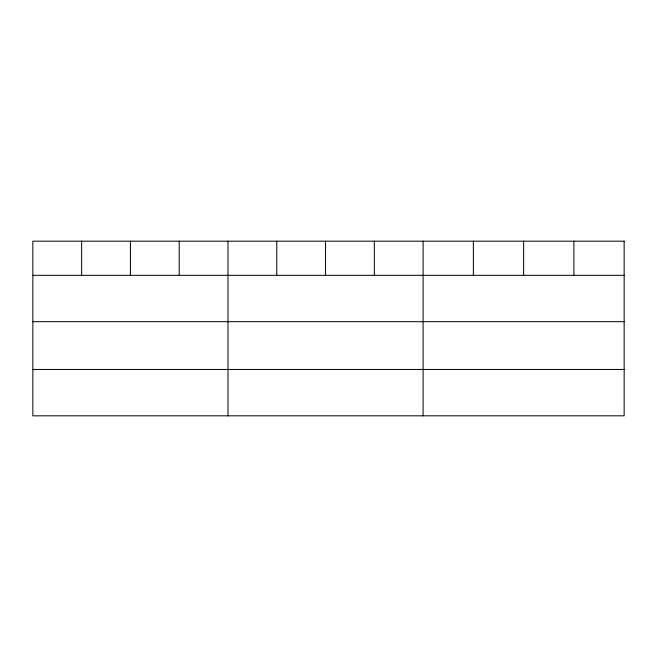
<?xml version="1.0" encoding="UTF-8"?>
<svg xmlns="http://www.w3.org/2000/svg" width="657" height="657" viewBox="0 0 657 657"><rect width="100%" height="100%" fill="white"/><g stroke="black" fill="none" stroke-linecap="round" stroke-linejoin="round"><path stroke-width="0.99" d="M32.85 275.324L624.15 275.324M32.85 321.684L624.15 321.684M32.85 369.456L624.15 369.456M573.889 241.176L573.889 275.324M523.629 241.176L523.629 275.324M473.368 241.176L473.368 275.324M423.108 241.176L423.108 415.824M374.326 241.176L374.326 275.324M325.543 241.176L325.543 275.324M276.761 241.176L276.761 275.324M227.979 241.176L227.979 415.824M179.197 241.176L179.197 275.324M130.415 241.176L130.415 275.324M81.632 241.176L81.632 275.324M624.15 241.176L32.85 241.176L32.85 415.824L624.15 415.824L624.15 241.176"/></g></svg>
